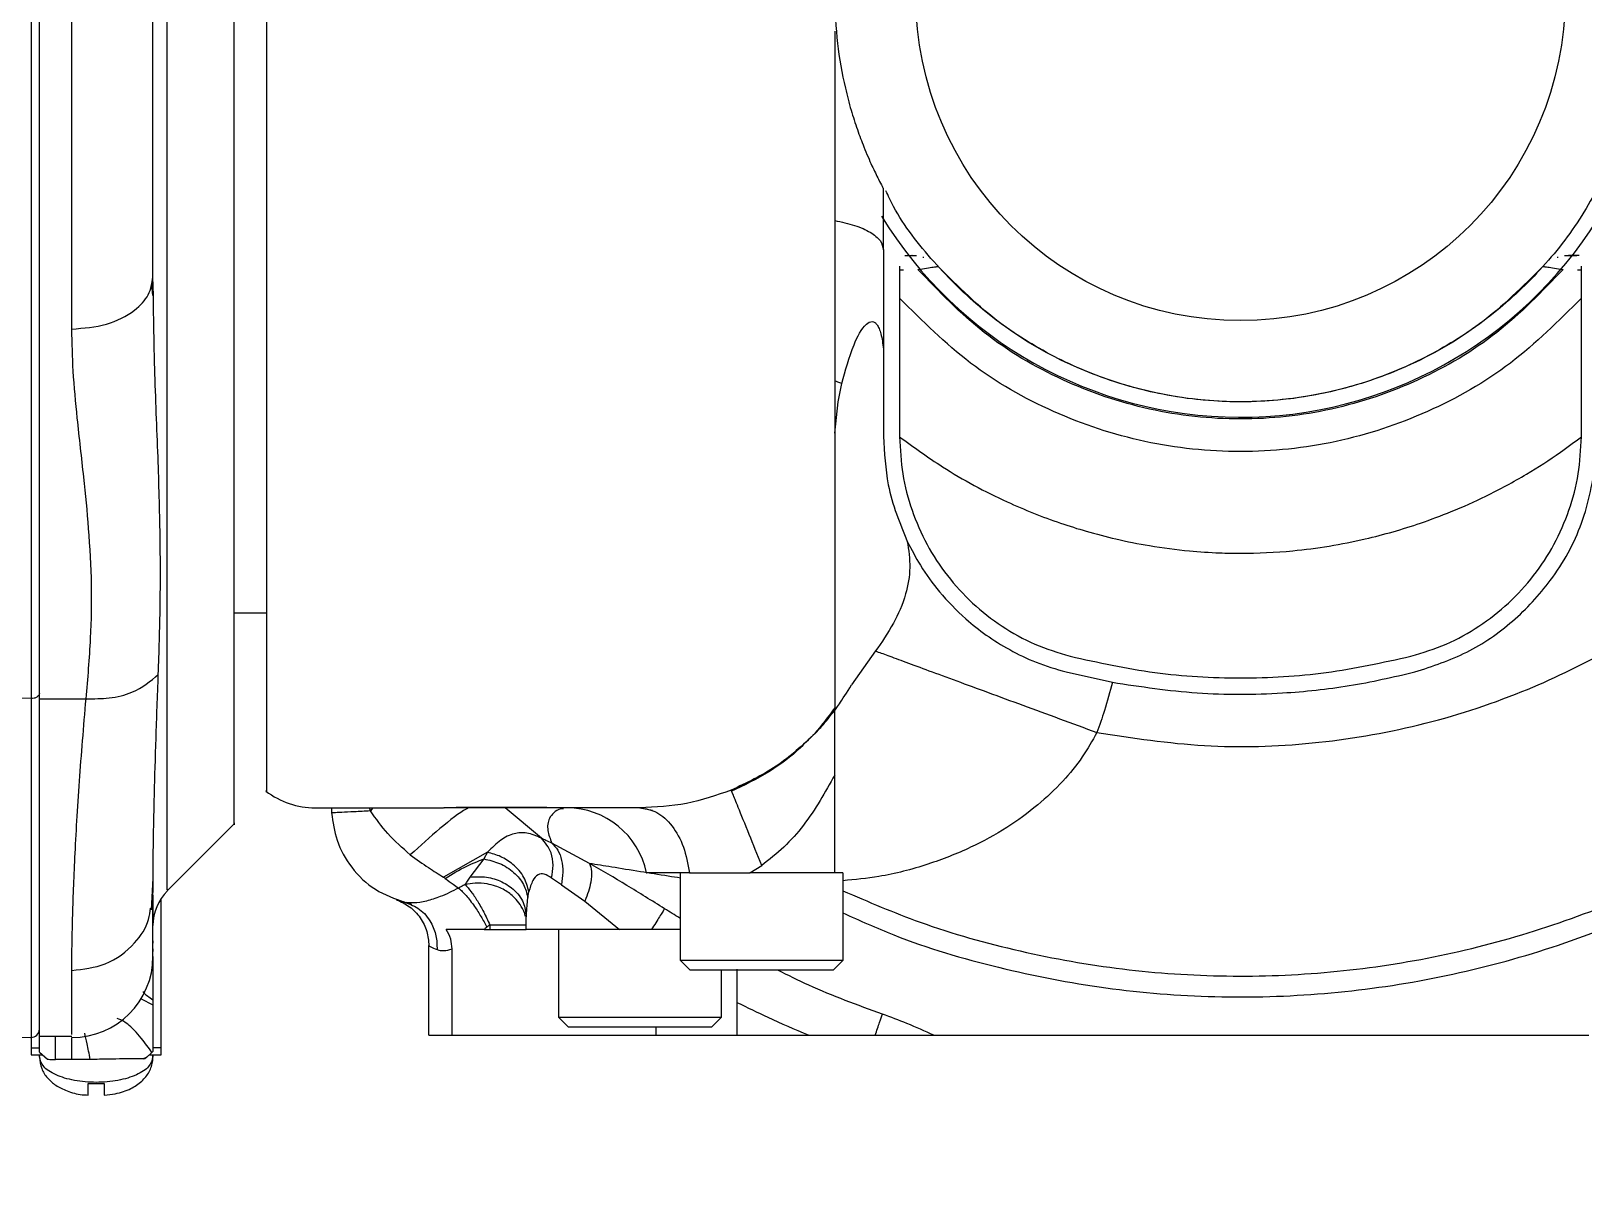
# Model space of a CAD drawing. Header units: millimetres. Extents: x 169 to 14583, y -399 to 10804.
# Drawn here: x 9176.5 to 9272.1, y 5425.6 to 5497.3 of the extents above; entities that cross this region are included whole.
import ezdxf

# ---------------------------------------------------------------- set-up
doc = ezdxf.new("R2010")
doc.units = ezdxf.units.MM
doc.header["$LTSCALE"] = 35
doc.layers.add('1', color=70, linetype='Continuous')
doc.styles.add('SLDTEXTSTYLE2', font='TXT', dxfattribs={"width": 0.7})
doc.dimstyles.new('SLDDIMSTYLE5', dxfattribs={"dimtxt": 105.988363, "dimasz": 26.25, "dimexe": 0, "dimexo": 0.0625, "dimgap": 26.497091, "dimtad": 1, "dimdec": 0, "dimrnd": 1e-09, "dimzin": 12, "dimdsep": 46, "dimtxsty": 'SLDTEXTSTYLE2', "dimsah": 1, "dimcen": 0.09, "dimadec": 0, "dimazin": 3, "dimtfac": 1, "dimtdec": 3, "dimtofl": 0, "dimtmove": 0, "dimatfit": 3, "dimfxl": 0, "dimfrac": 2, "dimtolj": 1, "dimtzin": 12, "dimarcsym": 0})

# ---------------------------------------------------------------- blocks, each defined once
blk = doc.blocks.new('_D_39')
at = {"layer": '1'}
for p, q in [((10336.279, 5511.018), (11734.619, 5511.018)), ((11699.619, 5511.018), (11699.619, 5088.118)), ((8051.635, 5088.118), (11734.619, 5088.118)), ((11699.619, 5088.118), (11699.619, 4698.415))]:
    blk.add_line(p, q, dxfattribs=at)
for points in [[(11699.619, 5511.018), (11694.369, 5484.768), (11704.869, 5484.768)], [(11699.619, 5088.118), (11704.869, 5114.368), (11694.369, 5114.368)]]:
    blk.add_solid(points, dxfattribs=at)
at = {"layer": '1', "insert": (11580.246, 4698.415), "char_height": 92.6042, "attachment_point": 1, "rotation": 90, "style": 'SLDTEXTSTYLE2'}
blk.add_mtext('423', dxfattribs=at)

msp = doc.modelspace()

# ---------------------------------------------------------------- linework, layer by layer
at = {"color": 7, "linetype": 'Continuous', "lineweight": 18}
for p, q in [((9176.967, 5456.197), (9176.967, 5595.788)), ((9176.454, 5591.42), (9176.454, 5456.205)), ((9178.967, 5478.955), (9178.967, 5550.721)), ((9190.967, 5509.326), (9190.967, 5489.628)), ((9183.967, 5482.156), (9183.967, 5506.025)), ((9228.967, 5483.838), (9228.967, 5477.725)), ((9230.74, 5483.477), (9230.709, 5483.477)), ((9231.449, 5483.355), (9231.388, 5483.373)), ((9270.544, 5483.372), (9270.483, 5483.354)), ((9229.967, 5482.83), (9229.967, 5482.598)), ((9229.967, 5482.598), (9230.21, 5482.606)), ((9229.967, 5482.598), (9229.967, 5480.858)), ((9232.256, 5482.8), (9232.333, 5482.81)), ((9269.601, 5482.81), (9269.679, 5482.8)), ((9271.724, 5482.606), (9271.967, 5482.598)), ((9271.967, 5482.598), (9271.967, 5482.83)), ((9271.967, 5480.858), (9271.967, 5482.598)), ((9183.964, 5481.026), (9183.886, 5481.708)), ((9183.989, 5481.025), (9183.967, 5482.156)), ((9228.967, 5477.725), (9228.967, 5472.366)), ((9226.187, 5474.485), (9226.411, 5475.609)), ((9225.967, 5472.54), (9226.187, 5474.485)), ((9188.967, 5461.477), (9190.967, 5461.477)), ((9228.481, 5459.136), (9226.997, 5457.046)), ((9240.217, 5457.843), (9243.073, 5457.208)), ((9176.454, 5456.205), (9171.836, 5456.283)), ((9176.967, 5456.197), (9179.844, 5456.197)), ((9225.967, 5445.477), (9225.967, 5451.495)), ((9193.847, 5449.484), (9201.873, 5449.484)), ((9194.959, 5449.484), (9194.975, 5449.163)), ((9197.361, 5449.288), (9197.302, 5449.484)), ((9197.511, 5449.484), (9197.361, 5449.288)), ((9201.873, 5449.505), (9201.914, 5449.477)), ((9213.967, 5449.477), (9201.914, 5449.477)), ((9207.898, 5447.609), (9205.67, 5449.48)), ((9213.967, 5449.477), (9214.75, 5449.326)), ((9184.846, 5444.365), (9188.967, 5448.486)), ((9210.868, 5446.053), (9208.54, 5447.305)), ((9204.586, 5446.743), (9201.875, 5445.203)), ((9204.346, 5446.334), (9203.495, 5445.218)), ((9204.586, 5446.743), (9204.346, 5446.334)), ((9183.884, 5443.207), (9183.971, 5445.157)), ((9209.125, 5444.739), (9208.528, 5445.151)), ((9220.735, 5445.477), (9221.467, 5445.937)), ((9207.059, 5443.955), (9207.125, 5444.304)), ((9209.125, 5444.739), (9210.581, 5443.738)), ((9184.467, 5434.709), (9184.467, 5443.893)), ((9199.328, 5443.711), (9198.967, 5443.82)), ((9199.787, 5443.638), (9199.505, 5443.658)), ((9199.783, 5443.612), (9199.592, 5443.651)), ((9199.767, 5443.624), (9199.896, 5443.523)), ((9206.908, 5443.256), (9206.973, 5443.065)), ((9206.967, 5442.77), (9207.059, 5443.955)), ((9210.581, 5443.738), (9212.702, 5441.977)), ((9204.717, 5442.281), (9204.717, 5441.977)), ((9206.967, 5441.977), (9206.967, 5442.77)), ((9214.671, 5441.977), (9212.702, 5441.977)), ((9216.467, 5441.977), (9214.671, 5441.977)), ((9200.967, 5435.477), (9200.967, 5440.992)), ((9202.396, 5435.477), (9202.396, 5440.787)), ((9217.067, 5439.477), (9216.467, 5440.077)), ((9226.467, 5440.077), (9225.867, 5439.477)), ((9183.232, 5437.719), (9183.967, 5437.343)), ((9219.967, 5435.477), (9219.967, 5437.479)), ((9183.967, 5437.343), (9183.967, 5434.478)), ((9183.967, 5437.315), (9183.967, 5437.189)), ((9209.567, 5435.977), (9208.967, 5436.577)), ((9218.967, 5436.577), (9218.367, 5435.977)), ((9214.967, 5435.477), (9214.967, 5435.977)), ((9174.305, 5435.402), (9176.454, 5435.345)), ((9176.467, 5435.345), (9176.467, 5434.709)), ((9176.467, 5434.709), (9176.967, 5434.709)), ((9176.467, 5434.709), (9176.467, 5434.262)), ((9176.967, 5435.415), (9178.967, 5435.415)), ((9184.467, 5434.709), (9183.967, 5434.709)), ((9184.467, 5434.262), (9184.467, 5434.709)), ((9202.396, 5435.477), (9214.967, 5435.477)), ((9219.967, 5435.477), (9224.345, 5435.477)), ((9224.345, 5435.477), (9228.456, 5435.477)), ((9176.467, 5434.262), (9177.165, 5434.262)), ((9176.967, 5434.435), (9177.467, 5434)), ((9176.967, 5434.155), (9176.967, 5434.26)), ((9178.967, 5433.978), (9177.967, 5433.978)), ((9180.095, 5433.986), (9178.967, 5433.978)), ((9183.467, 5434.032), (9183.367, 5434.032)), ((9183.583, 5434.136), (9183.467, 5434.032)), ((9183.906, 5434.423), (9183.583, 5434.136)), ((9183.726, 5434.262), (9184.467, 5434.262)), ((9183.967, 5434.478), (9183.906, 5434.424)), ((9183.967, 5434.262), (9183.967, 5434.155)), ((9179.967, 5432.505), (9180.967, 5432.505))]:
    msp.add_line(p, q, dxfattribs=at)
at = {"color": 7, "linetype": 'Continuous', "lineweight": 18, "flags": 128}
for points in [[(9216.467, 5440.077), (9216.467, 5443.101), (9216.467, 5445.477)], [(9226.467, 5445.477), (9226.467, 5442.453), (9226.467, 5440.077)], [(9208.967, 5436.577), (9208.967, 5439.601), (9208.967, 5441.977)], [(9218.967, 5439.477), (9218.967, 5438.953), (9218.967, 5436.577)]]:
    msp.add_lwpolyline(points, dxfattribs=at)
at = {"color": 7, "linetype": 'Continuous', "lineweight": 18}
msp.add_circle((9250.967, 5499.477), 20, dxfattribs=at)
for centre, radius, start, end in [((9250.967, 5499.477), 25.95, 211.52334, 327.97222), ((9193.967, 5454.477), 5, 232.52625, 270), ((9209.467, 5444.477), 5, 11.53696, 90), ((9186.967, 5442.234), 3, 135, 180), ((9178.967, 5440.332), 5, 270, 0), ((9176.467, 5435.845), 0.5, 268.5, 0)]:
    msp.add_arc(centre, radius, start, end, dxfattribs=at)
for points, knots in [([(9184.846, 5444.471), (9184.846, 5444.444), (9184.846, 5444.352), (9184.846, 5445.192), (9184.846, 5446.951), (9184.846, 5449.664), (9184.846, 5453.215), (9184.846, 5457.561), (9184.846, 5462.624), (9184.846, 5468.317), (9184.846, 5474.543), (9184.846, 5481.196), (9184.846, 5488.162), (9184.846, 5495.321), (9184.846, 5502.552), (9184.846, 5509.73), (9184.846, 5516.732), (9184.846, 5523.44), (9184.846, 5529.736), (9184.846, 5535.519), (9184.846, 5540.669), (9184.846, 5545.174), (9184.846, 5547.507), (9184.846, 5548.673)], [0, 0, 0, 0, 0.020812, 0.069772, 0.118731, 0.16769, 0.21665, 0.265609, 0.314569, 0.363528, 0.412487, 0.461447, 0.510406, 0.559365, 0.608325, 0.657284, 0.706244, 0.755203, 0.804162, 0.853122, 0.902081, 0.951041, 1, 1, 1, 1]), ([(9188.967, 5448.56), (9188.967, 5448.529), (9188.967, 5448.276), (9188.967, 5449), (9188.967, 5450.805), (9188.967, 5453.931), (9188.967, 5458.145), (9188.967, 5463.386), (9188.967, 5469.513), (9188.967, 5476.379), (9188.967, 5483.813), (9188.967, 5491.633), (9188.967, 5499.646), (9188.967, 5507.654), (9188.967, 5515.462), (9188.967, 5522.875), (9188.967, 5529.717), (9188.967, 5535.794), (9188.967, 5541.056), (9188.967, 5543.682), (9188.967, 5544.994)], [0, 0, 0, 0, 0.007982, 0.066336, 0.12469, 0.183044, 0.241398, 0.299752, 0.358106, 0.41646, 0.474814, 0.533168, 0.591522, 0.649876, 0.70823, 0.766584, 0.824938, 0.883292, 0.941646, 1, 1, 1, 1]), ([(9225.967, 5499.477), (9225.998, 5498.499), (9226.059, 5496.585), (9226.494, 5494.24), (9226.953, 5492.476), (9227.342, 5491.267), (9227.705, 5490.305), (9228.012, 5489.566), (9228.324, 5488.869), (9228.653, 5488.196), (9228.922, 5487.684), (9228.952, 5487.63), (9228.967, 5487.603)], [0, 0, 0, 0, 0.213052, 0.416736, 0.518167, 0.61004, 0.693362, 0.743609, 0.789454, 0.870708, 0.934196, 1, 1, 1, 1]), ([(9225.967, 5497.306), (9225.967, 5495.559), (9225.967, 5492.071), (9225.967, 5486.934), (9225.967, 5481.961), (9225.967, 5477.229), (9225.967, 5472.833), (9225.967, 5468.84), (9225.967, 5465.28), (9225.967, 5462.208), (9225.967, 5459.663), (9225.967, 5457.676), (9225.967, 5456.255), (9225.967, 5455.841), (9225.967, 5455.633)], [0, 0, 0, 0, 0.08309, 0.166024, 0.250014, 0.333986, 0.416912, 0.500001, 0.583076, 0.666005, 0.749996, 0.833982, 0.916913, 1, 1, 1, 1]), ([(9190.967, 5489.628), (9190.967, 5487.499), (9190.967, 5483.242), (9190.961, 5476.956), (9190.96, 5472.695), (9190.962, 5470.195), (9190.962, 5469.428), (9190.963, 5468.672), (9190.965, 5467.928), (9190.966, 5467.196), (9190.967, 5466.666), (9190.967, 5466.222), (9190.967, 5465.764), (9190.967, 5464.768), (9190.965, 5463.265), (9190.964, 5461.609), (9190.963, 5460.166), (9190.962, 5459.042), (9190.962, 5457.024), (9190.963, 5455.443), (9190.964, 5454.227), (9190.965, 5453.866), (9190.965, 5453.522), (9190.966, 5453.196), (9190.966, 5452.888), (9190.967, 5452.626), (9190.967, 5452.344), (9190.967, 5451.994), (9190.966, 5451.539), (9190.964, 5451.139), (9190.963, 5450.849), (9190.963, 5450.665), (9190.962, 5450.562), (9190.962, 5450.468), (9190.962, 5450.532), (9190.962, 5450.563)], [0, 0, 0, 0, 0.097976, 0.195945, 0.305651, 0.32003, 0.334408, 0.348787, 0.363166, 0.377545, 0.391925, 0.394965, 0.404463, 0.419883, 0.456872, 0.501281, 0.533236, 0.562141, 0.587998, 0.697703, 0.712083, 0.726462, 0.740842, 0.755222, 0.769601, 0.783981, 0.794171, 0.813907, 0.843188, 0.882012, 0.9097, 0.93527, 0.958723, 0.980059, 1, 1, 1, 1]), ([(9273.942, 5489.634), (9273.333, 5488.377), (9272.11, 5485.854), (9269.491, 5482.531), (9266.397, 5479.65), (9262.843, 5477.349), (9258.963, 5475.662), (9254.85, 5474.665), (9250.629, 5474.358), (9246.418, 5474.779), (9242.333, 5475.886), (9238.501, 5477.678), (9235.003, 5480.069), (9232.017, 5483.049), (9230.028, 5485.559), (9229.269, 5487.151), (9229.114, 5487.475)], [0, 0, 0, 0, 0.074892, 0.150378, 0.225864, 0.301355, 0.376847, 0.452325, 0.527804, 0.603299, 0.678794, 0.754273, 0.829752, 0.905242, 0.980732, 1, 1, 1, 1]), ([(9228.967, 5483.838), (9228.967, 5484.531), (9228.967, 5485.77), (9228.967, 5487.043), (9228.967, 5487.603)], [0, 0, 0, 0, 0.559987, 1, 1, 1, 1]), ([(9230.999, 5483.464), (9230.899, 5483.464), (9230.753, 5483.464), (9230.392, 5483.464), (9230.279, 5483.464)], [0, 0, 0, 0, 0.6865633, 1, 1, 1, 1]), ([(9271.697, 5483.464), (9271.568, 5483.464), (9271.19, 5483.464), (9271.036, 5483.464), (9270.935, 5483.464)], [0, 0, 0, 0, 0.341397, 1, 1, 1, 1]), ([(9271.832, 5483.477), (9271.602, 5483.477), (9271.256, 5483.477), (9271.196, 5483.477), (9271.176, 5483.477)], [0, 0, 0, 0, 0.662947, 1, 1, 1, 1]), ([(9231.088, 5482.633), (9231.464, 5482.688), (9232.098, 5482.78), (9232.21, 5482.794), (9232.256, 5482.8)], [0, 0, 0, 0, 0.594161, 1, 1, 1, 1]), ([(9269.679, 5482.8), (9269.724, 5482.794), (9269.836, 5482.78), (9270.47, 5482.688), (9270.847, 5482.633)], [0, 0, 0, 0, 0.405867, 1, 1, 1, 1]), ([(9178.967, 5478.955), (9179.701, 5479.015), (9181.168, 5479.136), (9182.812, 5479.993), (9183.792, 5481.048), (9183.909, 5481.787), (9183.967, 5482.156)], [0, 0, 0, 0, 0.279619, 0.559238, 0.779619, 1, 1, 1, 1]), ([(9184.296, 5457.696), (9184.343, 5459.087), (9184.435, 5461.819), (9184.423, 5466.301), (9184.288, 5471.173), (9184.066, 5476.111), (9184.013, 5479.521), (9183.989, 5481.025)], [0, 0, 0, 0, 0.201335, 0.395426, 0.601566, 0.824267, 1, 1, 1, 1]), ([(9229.967, 5480.858), (9229.967, 5480.42), (9229.967, 5479.446), (9229.967, 5477.411), (9229.967, 5474.994), (9229.967, 5473.239), (9229.967, 5472.366)], [0, 0, 0, 0, 0.20453, 0.453985, 0.728536, 1, 1, 1, 1]), ([(9271.967, 5472.366), (9271.966, 5473.239), (9271.964, 5474.216), (9271.971, 5475.917), (9271.965, 5477.5), (9271.968, 5479.446), (9271.967, 5480.42), (9271.967, 5480.858)], [0, 0, 0, 0, 0.271409, 0.303781, 0.546084, 0.795501, 1, 1, 1, 1]), ([(9179.844, 5456.197), (9179.954, 5457.437), (9180.159, 5459.77), (9180.22, 5463.267), (9180.034, 5466.574), (9179.698, 5469.994), (9179.318, 5473.223), (9179.03, 5476.263), (9178.987, 5478.094), (9178.967, 5478.955)], [0, 0, 0, 0, 0.1635796, 0.3077055, 0.459955, 0.5990461, 0.75907, 0.8866728, 1, 1, 1, 1]), ([(9226.411, 5475.609), (9226.629, 5476.41), (9226.989, 5477.737), (9227.683, 5479.142), (9228.201, 5479.449), (9228.433, 5479.378), (9228.582, 5479.232), (9228.712, 5478.988), (9228.874, 5478.503), (9228.928, 5478.051), (9228.967, 5477.725)], [0, 0, 0, 0, 0.393791, 0.652418, 0.739089, 0.776285, 0.812466, 0.849257, 0.891738, 1, 1, 1, 1]), ([(9226.411, 5475.609), (9226.33, 5475.639), (9226.185, 5475.692), (9226.034, 5475.738), (9225.967, 5475.758)], [0, 0, 0, 0, 0.559988, 1, 1, 1, 1]), ([(9228.967, 5472.366), (9229.026, 5471.343), (9229.161, 5468.973), (9229.977, 5467.003), (9230.44, 5465.884)], [0, 0, 0, 0, 0.43163, 1, 1, 1, 1]), ([(9229.967, 5472.366), (9229.967, 5472.358), (9229.967, 5472.344), (9229.967, 5472.33), (9229.967, 5472.324)], [0, 0, 0, 0, 0.559955, 1, 1, 1, 1]), ([(9229.967, 5472.324), (9230.835, 5471.691), (9232.924, 5470.17), (9236.259, 5468.394), (9239.275, 5467.185), (9241.532, 5466.474), (9243.358, 5465.999), (9245.476, 5465.576), (9247.614, 5465.296), (9249.489, 5465.172), (9251.613, 5465.13), (9254.623, 5465.277), (9258.349, 5465.886), (9261.588, 5466.813), (9264.057, 5467.737), (9266.253, 5468.718), (9268.501, 5469.936), (9270.449, 5471.185), (9271.538, 5472.002), (9271.967, 5472.324)], [0, 0, 0, 0, 0.0713021, 0.1714746, 0.2499547, 0.28685, 0.3285608, 0.3752639, 0.430213, 0.4716121, 0.5000074, 0.5713095, 0.671482, 0.7499621, 0.7947341, 0.8464921, 0.909588, 0.9643925, 1, 1, 1, 1]), ([(9229.967, 5472.324), (9230.005, 5471.557), (9230.082, 5470.022), (9230.677, 5467.785), (9231.597, 5465.669), (9232.863, 5463.739), (9234.422, 5462.034), (9236.245, 5460.62), (9238.265, 5459.49), (9239.733, 5459.037), (9240.467, 5458.811)], [0, 0, 0, 0, 0.125026, 0.250094, 0.375055, 0.500004, 0.624927, 0.749971, 0.875027, 1, 1, 1, 1]), ([(9261.467, 5458.811), (9262.201, 5459.037), (9263.67, 5459.49), (9265.69, 5460.62), (9267.513, 5462.034), (9269.071, 5463.738), (9270.337, 5465.669), (9271.257, 5467.786), (9271.853, 5470.022), (9271.929, 5471.557), (9271.967, 5472.324)], [0, 0, 0, 0, 0.125026, 0.250094, 0.375055, 0.500004, 0.624927, 0.749971, 0.875027, 1, 1, 1, 1]), ([(9271.967, 5472.324), (9271.967, 5472.332), (9271.967, 5472.346), (9271.967, 5472.36), (9271.967, 5472.366)], [0, 0, 0, 0, 0.560045, 1, 1, 1, 1]), ([(9261.717, 5457.843), (9262.802, 5458.201), (9264.973, 5458.917), (9267.818, 5460.89), (9270.288, 5463.553), (9272.198, 5466.945), (9272.665, 5469.601), (9272.898, 5470.928)], [0, 0, 0, 0, 0.186736, 0.373472, 0.560208, 0.780104, 1, 1, 1, 1]), ([(9242.121, 5454.116), (9244.323, 5453.781), (9248.719, 5453.113), (9255.406, 5453.326), (9261.99, 5454.427), (9268.097, 5456.4), (9273.64, 5459.061), (9278.372, 5462.127), (9281.377, 5464.625), (9282.951, 5466.113), (9283.435, 5466.584), (9283.913, 5467.063), (9284.384, 5467.549), (9284.849, 5468.043), (9285.153, 5468.378), (9285.306, 5468.545)], [0, 0, 0, 0, 0.140217, 0.279873, 0.419679, 0.560034, 0.682982, 0.806446, 0.914649, 0.928834, 0.94303, 0.957242, 0.971471, 0.985721, 1, 1, 1, 1]), ([(9230.44, 5465.884), (9230.519, 5465.346), (9230.677, 5464.261), (9230.352, 5462.437), (9229.54, 5460.639), (9228.858, 5459.671), (9228.481, 5459.136)], [0, 0, 0, 0, 0.199408, 0.402049, 0.669948, 1, 1, 1, 1]), ([(9230.44, 5465.884), (9230.7, 5465.385), (9231.281, 5464.269), (9232.429, 5462.708), (9233.796, 5461.279), (9235.28, 5460.1), (9236.726, 5459.196), (9238.364, 5458.399), (9239.595, 5458.029), (9240.217, 5457.843)], [0, 0, 0, 0, 0.137663, 0.308625, 0.49886, 0.621937, 0.74586, 0.87145, 1, 1, 1, 1]), ([(9226.467, 5444.375), (9228.041, 5443.697), (9231.579, 5442.174), (9237.367, 5440.568), (9243.69, 5439.442), (9250.103, 5439.012), (9256.523, 5439.261), (9262.882, 5440.191), (9269.106, 5441.79), (9275.124, 5444.041), (9280.872, 5446.915), (9286.273, 5450.392), (9291.312, 5454.39), (9294.277, 5457.477), (9295.759, 5459.02)], [0, 0, 0, 0, 0.067847, 0.152588, 0.237329, 0.32207, 0.406812, 0.491553, 0.576294, 0.661035, 0.745776, 0.830518, 0.915259, 1, 1, 1, 1]), ([(9226.467, 5443.014), (9227.506, 5442.544), (9230.594, 5441.148), (9236.027, 5439.57), (9242.652, 5438.268), (9249.392, 5437.733), (9256.147, 5437.929), (9262.841, 5438.864), (9269.392, 5440.524), (9275.722, 5442.89), (9281.759, 5445.932), (9287.416, 5449.624), (9292.677, 5453.877), (9295.752, 5457.164), (9297.289, 5458.808)], [0, 0, 0, 0, 0.044022, 0.130929, 0.217836, 0.304743, 0.391651, 0.478558, 0.565465, 0.652372, 0.739279, 0.826186, 0.913093, 1, 1, 1, 1]), ([(9240.467, 5458.811), (9242.2, 5458.43), (9245.658, 5457.669), (9250.968, 5457.381), (9256.278, 5457.67), (9259.735, 5458.43), (9261.467, 5458.811)], [0, 0, 0, 0, 0.250534, 0.500053, 0.749546, 1, 1, 1, 1]), ([(9179.844, 5456.197), (9180.323, 5456.195), (9181.318, 5456.193), (9183.024, 5456.61), (9183.812, 5457.282), (9184.296, 5457.696)], [0, 0, 0, 0, 0.262958, 0.546376, 1, 1, 1, 1]), ([(9183.967, 5444.108), (9183.971, 5444.932), (9183.978, 5446.585), (9184.045, 5449.974), (9184.147, 5453.673), (9184.246, 5456.352), (9184.296, 5457.696)], [0, 0, 0, 0, 0.27751, 0.55686, 0.777796, 1, 1, 1, 1]), ([(9243.073, 5457.208), (9244.81, 5456.946), (9248.283, 5456.423), (9253.187, 5456.46), (9257.682, 5456.918), (9260.372, 5457.535), (9261.717, 5457.843)], [0, 0, 0, 0, 0.279971, 0.559941, 0.779971, 1, 1, 1, 1]), ([(9225.967, 5455.477), (9226.022, 5455.54), (9226.129, 5455.662), (9226.714, 5456.594), (9226.997, 5457.046)], [0, 0, 0, 0, 0.515483, 1, 1, 1, 1]), ([(9243.073, 5457.208), (9242.918, 5456.624), (9242.641, 5455.581), (9242.28, 5454.563), (9242.121, 5454.116)], [0, 0, 0, 0, 0.559957, 1, 1, 1, 1]), ([(9176.454, 5456.205), (9176.454, 5454.125), (9176.454, 5449.964), (9176.454, 5444.843), (9176.454, 5440.696), (9176.454, 5437.634), (9176.454, 5435.883), (9176.454, 5435.156), (9176.454, 5435.358), (9176.454, 5435.364)], [0, 0, 0, 0, 0.165771, 0.331542, 0.497312, 0.663083, 0.828854, 0.994625, 1, 1, 1, 1]), ([(9176.967, 5435.524), (9176.967, 5435.585), (9176.967, 5435.752), (9176.967, 5437.024), (9176.967, 5439.232), (9176.967, 5442.326), (9176.967, 5446.211), (9176.967, 5450.791), (9176.967, 5454.392), (9176.967, 5456.197)], [0, 0, 0, 0, 0.087984, 0.2396916, 0.3919813, 0.5442758, 0.6959914, 0.8477066, 1, 1, 1, 1]), ([(9178.967, 5439.464), (9178.969, 5439.954), (9178.974, 5440.919), (9179.01, 5442.616), (9179.069, 5444.432), (9179.187, 5447.138), (9179.399, 5450.902), (9179.699, 5454.468), (9179.844, 5456.197)], [0, 0, 0, 0, 0.131619, 0.259004, 0.382159, 0.501093, 0.75818, 1, 1, 1, 1]), ([(9225.967, 5455.633), (9225.726, 5455.308), (9225.284, 5454.709), (9224.843, 5454.187), (9224.651, 5453.96), (9224.693, 5454), (9224.701, 5454.007)], [0, 0, 0, 0, 0.3690473, 0.6779305, 0.9379143, 1, 1, 1, 1]), ([(9224.761, 5454.061), (9224.81, 5454.112), (9224.913, 5454.22), (9225.292, 5454.628), (9225.688, 5455.126), (9225.967, 5455.477)], [0, 0, 0, 0, 0.2093229, 0.4424219, 1, 1, 1, 1]), ([(9225.967, 5451.495), (9225.967, 5452.109), (9225.967, 5452.963), (9225.967, 5453.966), (9225.967, 5454.526), (9225.967, 5454.959), (9225.967, 5455.388), (9225.967, 5455.441), (9225.967, 5455.477)], [0, 0, 0, 0, 0.3185664, 0.4433031, 0.5568216, 0.6623409, 0.7676186, 1, 1, 1, 1]), ([(9224.533, 5453.87), (9224.312, 5453.638), (9223.582, 5452.873), (9221.945, 5451.621), (9220.384, 5450.867), (9219.573, 5450.476)], [0, 0, 0, 0, 0.172979, 0.570695, 1, 1, 1, 1]), ([(9242.121, 5454.116), (9241.835, 5453.607), (9241.231, 5452.535), (9239.99, 5451.035), (9238.436, 5449.563), (9236.53, 5448.187), (9234.261, 5446.948), (9231.614, 5445.923), (9228.965, 5445.221), (9227.207, 5445.061), (9226.467, 5444.993)], [0, 0, 0, 0, 0.08847, 0.186579, 0.296002, 0.418328, 0.553321, 0.705468, 0.876049, 1, 1, 1, 1]), ([(9219.592, 5450.572), (9220.112, 5450.803), (9220.915, 5451.16), (9221.795, 5451.669), (9222.161, 5451.92), (9222.289, 5452.007)], [0, 0, 0, 0, 0.546115, 0.84251, 1, 1, 1, 1]), ([(9225.967, 5451.495), (9225.378, 5450.44), (9224.504, 5448.876), (9222.885, 5447.037), (9221.933, 5446.298), (9221.467, 5445.937)], [0, 0, 0, 0, 0.514352, 0.762304, 1, 1, 1, 1]), ([(9221.467, 5445.937), (9221.204, 5446.587), (9220.654, 5447.947), (9220.025, 5449.502), (9219.655, 5450.417), (9219.612, 5450.521), (9219.592, 5450.572)], [0, 0, 0, 0, 0.267801, 0.559315, 0.787663, 1, 1, 1, 1]), ([(9197.361, 5449.288), (9197.015, 5449.27), (9196.315, 5449.233), (9195.558, 5449.194), (9195.065, 5449.168), (9195.005, 5449.165), (9194.975, 5449.163)], [0, 0, 0, 0, 0.249827, 0.505322, 0.758024, 1, 1, 1, 1]), ([(9194.975, 5449.163), (9195.053, 5448.594), (9195.216, 5447.395), (9196.155, 5445.736), (9197.602, 5444.338), (9198.87, 5443.885), (9199.505, 5443.658)], [0, 0, 0, 0, 0.225038, 0.473948, 0.736872, 1, 1, 1, 1]), ([(9199.816, 5446.587), (9199.337, 5447.008), (9198.405, 5447.826), (9197.703, 5448.81), (9197.361, 5449.288)], [0, 0, 0, 0, 0.514462, 1, 1, 1, 1]), ([(9203.402, 5449.477), (9203.357, 5449.454), (9202.927, 5449.237), (9201.699, 5448.281), (9200.435, 5447.143), (9199.816, 5446.587)], [0, 0, 0, 0, 0.056837, 0.538582, 1, 1, 1, 1]), ([(9202.652, 5449.522), (9203.01, 5449.522), (9204.287, 5449.522), (9205.866, 5449.523), (9207.425, 5449.525), (9207.966, 5449.525), (9208.237, 5449.526)], [0, 0, 0, 0, 0.113883, 0.405828, 0.701571, 1, 1, 1, 1]), ([(9209.268, 5449.427), (9209.214, 5449.422), (9208.955, 5449.395), (9208.644, 5449.198), (9208.323, 5448.78), (9208.214, 5448.14), (9208.437, 5447.569), (9208.54, 5447.305)], [0, 0, 0, 0, 0.053689, 0.260079, 0.45639, 0.748884, 1, 1, 1, 1]), ([(9207.898, 5447.609), (9207.595, 5447.742), (9207.149, 5447.938), (9206.598, 5447.953), (9206.052, 5447.866), (9205.361, 5447.536), (9204.849, 5447.013), (9204.586, 5446.743)], [0, 0, 0, 0, 0.244625, 0.360493, 0.471012, 0.727742, 1, 1, 1, 1]), ([(9208.54, 5447.305), (9208.416, 5447.357), (9208.188, 5447.454), (9207.989, 5447.56), (9207.898, 5447.609)], [0, 0, 0, 0, 0.54356, 1, 1, 1, 1]), ([(9208.528, 5445.151), (9208.569, 5445.417), (9208.652, 5445.963), (9208.51, 5446.89), (9208.13, 5447.337), (9207.898, 5447.609)], [0, 0, 0, 0, 0.269284, 0.553721, 1, 1, 1, 1]), ([(9208.54, 5447.305), (9208.671, 5447.17), (9208.939, 5446.894), (9209.167, 5446.263), (9209.251, 5445.527), (9209.167, 5444.999), (9209.125, 5444.739)], [0, 0, 0, 0, 0.245188, 0.5, 0.754812, 1, 1, 1, 1]), ([(9199.816, 5446.587), (9200.196, 5446.313), (9200.906, 5445.803), (9201.568, 5445.393), (9201.875, 5445.203)], [0, 0, 0, 0, 0.536147, 1, 1, 1, 1]), ([(9201.969, 5445.136), (9202.41, 5445.403), (9203.2, 5445.878), (9203.995, 5446.194), (9204.346, 5446.334)], [0, 0, 0, 0, 0.559412, 1, 1, 1, 1]), ([(9204.346, 5446.334), (9204.676, 5446.259), (9205.358, 5446.104), (9206.228, 5445.534), (9206.86, 5444.787), (9206.994, 5444.227), (9207.059, 5443.955)], [0, 0, 0, 0, 0.242289, 0.500001, 0.757712, 1, 1, 1, 1]), ([(9207.125, 5444.304), (9207.048, 5444.604), (9206.888, 5445.224), (9206.222, 5445.978), (9205.421, 5446.505), (9204.86, 5446.665), (9204.586, 5446.743)], [0, 0, 0, 0, 0.27073, 0.558627, 0.784765, 1, 1, 1, 1]), ([(9210.868, 5446.053), (9210.917, 5445.9), (9211.015, 5445.592), (9210.966, 5444.805), (9210.725, 5444.138), (9210.581, 5443.738)], [0, 0, 0, 0, 0.282329, 0.569607, 1, 1, 1, 1]), ([(9215.486, 5443.268), (9214.703, 5443.756), (9213.13, 5444.736), (9211.624, 5445.613), (9210.868, 5446.053)], [0, 0, 0, 0, 0.4974848, 1, 1, 1, 1]), ([(9216.467, 5445.15), (9216.215, 5445.19), (9215.347, 5445.326), (9213.899, 5445.558), (9212.198, 5445.835), (9211.302, 5445.982), (9210.868, 5446.053)], [0, 0, 0, 0, 0.111794, 0.384565, 0.70136, 1, 1, 1, 1]), ([(9201.875, 5445.203), (9201.894, 5445.191), (9201.926, 5445.17), (9201.956, 5445.147), (9201.969, 5445.136)], [0, 0, 0, 0, 0.5577781, 1, 1, 1, 1]), ([(9201.969, 5445.136), (9202.134, 5445.008), (9202.43, 5444.778), (9202.683, 5444.61), (9202.795, 5444.536)], [0, 0, 0, 0, 0.559029, 1, 1, 1, 1]), ([(9203.495, 5445.218), (9203.438, 5445.13), (9203.337, 5444.974), (9203.236, 5444.819), (9203.192, 5444.752)], [0, 0, 0, 0, 0.562724, 1, 1, 1, 1]), ([(9203.495, 5445.218), (9203.797, 5445.235), (9204.429, 5445.272), (9205.375, 5445.01), (9206.234, 5444.476), (9206.85, 5443.688), (9206.929, 5443.066), (9206.967, 5442.77)], [0, 0, 0, 0, 0.174681, 0.365755, 0.564348, 0.792507, 1, 1, 1, 1]), ([(9208.528, 5445.151), (9208.373, 5445.256), (9208.073, 5445.46), (9207.655, 5445.402), (9207.321, 5444.997), (9207.195, 5444.552), (9207.125, 5444.304)], [0, 0, 0, 0, 0.22523, 0.437102, 0.686303, 1, 1, 1, 1]), ([(9217.029, 5445.477), (9216.637, 5445.477), (9215.854, 5445.477), (9215.008, 5445.477), (9214.512, 5445.477), (9214.307, 5445.477), (9214.366, 5445.477), (9214.366, 5445.477)], [0, 0, 0, 0, 0.249978, 0.499955, 0.749933, 0.99991, 1, 1, 1, 1]), ([(9217.029, 5445.477), (9217.565, 5445.477), (9218.692, 5445.477), (9220.033, 5445.477), (9220.735, 5445.477)], [0, 0, 0, 0, 0.476341, 1, 1, 1, 1]), ([(9225.967, 5445.477), (9225.589, 5445.477), (9224.836, 5445.477), (9223.526, 5445.477), (9222.144, 5445.477), (9221.206, 5445.477), (9220.735, 5445.477)], [0, 0, 0, 0, 0.251204, 0.499966, 0.748744, 1, 1, 1, 1]), ([(9226.467, 5445.477), (9226.44, 5445.477), (9226.391, 5445.477), (9226.097, 5445.477), (9225.967, 5445.477)], [0, 0, 0, 0, 0.559749, 1, 1, 1, 1]), ([(9183.967, 5444.108), (9183.967, 5443.647), (9183.967, 5442.725), (9183.967, 5442.237), (9183.967, 5442.278), (9183.967, 5442.287)], [0, 0, 0, 0, 0.440343, 0.8807, 1, 1, 1, 1]), ([(9183.967, 5440.355), (9183.967, 5440.351), (9183.967, 5440.334), (9183.967, 5440.421), (9183.967, 5440.61), (9183.967, 5440.941), (9183.967, 5441.499), (9183.967, 5442.306), (9183.967, 5443.217), (9183.967, 5443.857), (9183.967, 5444.108)], [0, 0, 0, 0, 0.034065, 0.156574, 0.265001, 0.396798, 0.548874, 0.734552, 0.895821, 1, 1, 1, 1]), ([(9202.795, 5444.536), (9202.415, 5444.346), (9201.732, 5444.003), (9200.797, 5443.722), (9200.15, 5443.597), (9199.875, 5443.628), (9199.787, 5443.638)], [0, 0, 0, 0, 0.335397, 0.602324, 0.873457, 1, 1, 1, 1]), ([(9203.192, 5444.752), (9203.117, 5444.713), (9202.984, 5444.644), (9202.853, 5444.569), (9202.795, 5444.536)], [0, 0, 0, 0, 0.557386, 1, 1, 1, 1]), ([(9202.795, 5444.536), (9202.945, 5444.399), (9203.25, 5444.117), (9203.741, 5443.473), (9204.184, 5442.792), (9204.423, 5442.351), (9204.54, 5442.135)], [0, 0, 0, 0, 0.274902, 0.561249, 0.785098, 1, 1, 1, 1]), ([(9206.902, 5442.799), (9206.901, 5442.806), (9206.875, 5443.021), (9206.692, 5443.384), (9206.331, 5443.894), (9205.799, 5444.345), (9205.166, 5444.653), (9204.489, 5444.817), (9203.848, 5444.866), (9203.399, 5444.788), (9203.192, 5444.752)], [0, 0, 0, 0, 0.005539, 0.1560093, 0.2768815, 0.4373517, 0.6105186, 0.7186328, 0.870399, 1, 1, 1, 1]), ([(9203.192, 5444.752), (9203.315, 5444.618), (9203.552, 5444.359), (9203.955, 5443.758), (9204.352, 5443.058), (9204.594, 5442.544), (9204.717, 5442.281)], [0, 0, 0, 0, 0.258795, 0.499997, 0.74489, 1, 1, 1, 1]), ([(9178.967, 5439.464), (9179.677, 5439.546), (9181.154, 5439.715), (9182.81, 5440.977), (9183.691, 5442.286), (9183.793, 5443.071), (9183.824, 5443.309)], [0, 0, 0, 0, 0.304269, 0.633202, 0.889112, 1, 1, 1, 1]), ([(9198.967, 5443.82), (9199.246, 5443.693), (9199.814, 5443.434), (9200.462, 5442.737), (9200.889, 5441.898), (9200.942, 5441.288), (9200.967, 5440.992)], [0, 0, 0, 0, 0.2475467, 0.5048413, 0.7595387, 1, 1, 1, 1]), ([(9199.457, 5443.679), (9199.413, 5443.688), (9199.001, 5443.772), (9198.983, 5443.797), (9198.967, 5443.82)], [0, 0, 0, 0, 0.108683, 1, 1, 1, 1]), ([(9199.505, 5443.658), (9199.815, 5443.539), (9200.453, 5443.295), (9201.096, 5442.509), (9201.447, 5441.621), (9201.463, 5441.034), (9201.471, 5440.749)], [0, 0, 0, 0, 0.272959, 0.561893, 0.78723, 1, 1, 1, 1]), ([(9216.467, 5442.662), (9216.451, 5442.671), (9216.12, 5442.867), (9215.795, 5443.073), (9215.486, 5443.268)], [0, 0, 0, 0, 0.048802, 1, 1, 1, 1]), ([(9204.717, 5442.281), (9204.683, 5442.255), (9204.623, 5442.208), (9204.565, 5442.157), (9204.54, 5442.135)], [0, 0, 0, 0, 0.5554334, 1, 1, 1, 1]), ([(9183.967, 5441.298), (9183.967, 5441.282), (9183.967, 5441.226), (9183.967, 5441.182), (9183.967, 5441.151)], [0, 0, 0, 0, 0.282823, 1, 1, 1, 1]), ([(9202.396, 5440.787), (9202.381, 5440.996), (9202.349, 5441.418), (9202.143, 5441.789), (9202.039, 5441.977)], [0, 0, 0, 0, 0.493567, 1, 1, 1, 1]), ([(9204.361, 5441.977), (9203.896, 5441.977), (9203.055, 5441.977), (9202.353, 5441.977), (9202.039, 5441.977)], [0, 0, 0, 0, 0.552289, 1, 1, 1, 1]), ([(9204.54, 5442.135), (9204.506, 5442.105), (9204.446, 5442.053), (9204.387, 5442), (9204.361, 5441.977)], [0, 0, 0, 0, 0.559999, 1, 1, 1, 1]), ([(9204.361, 5441.977), (9204.427, 5441.977), (9204.545, 5441.977), (9204.664, 5441.977), (9204.717, 5441.977)], [0, 0, 0, 0, 0.559993, 1, 1, 1, 1]), ([(9204.717, 5441.977), (9205.065, 5441.977), (9205.76, 5441.977), (9206.474, 5441.977), (9206.894, 5441.977), (9206.943, 5441.977), (9206.967, 5441.977)], [0, 0, 0, 0, 0.279733, 0.559464, 0.779732, 1, 1, 1, 1]), ([(9212.702, 5441.977), (9211.919, 5441.977), (9210.354, 5441.977), (9208.492, 5441.977), (9207.213, 5441.977), (9207.049, 5441.977), (9206.967, 5441.977)], [0, 0, 0, 0, 0.249993, 0.499996, 0.749954, 1, 1, 1, 1]), ([(9183.967, 5440.801), (9183.967, 5440.734), (9183.967, 5440.632), (9183.967, 5440.639), (9183.967, 5440.641)], [0, 0, 0, 0, 0.653756, 1, 1, 1, 1]), ([(9183.967, 5440.332), (9183.967, 5440.029), (9183.967, 5439.427), (9183.967, 5438.475), (9183.967, 5437.933), (9183.967, 5437.662)], [0, 0, 0, 0, 0.335135, 0.666628, 1, 1, 1, 1]), ([(9200.967, 5440.992), (9200.989, 5440.977), (9201.034, 5440.948), (9201.324, 5440.815), (9201.471, 5440.749)], [0, 0, 0, 0, 0.4956859, 1, 1, 1, 1]), ([(9201.471, 5440.749), (9201.599, 5440.715), (9201.856, 5440.648), (9202.216, 5440.741), (9202.396, 5440.787)], [0, 0, 0, 0, 0.499956, 1, 1, 1, 1]), ([(9178.967, 5435.523), (9178.967, 5435.65), (9178.967, 5435.911), (9178.967, 5437.292), (9178.967, 5438.74), (9178.967, 5439.464)], [0, 0, 0, 0, 0.322016, 0.661008, 1, 1, 1, 1]), ([(9226.467, 5440.077), (9226.392, 5440.077), (9226.242, 5440.077), (9225.085, 5440.077), (9223.433, 5440.077), (9221.467, 5440.077), (9219.502, 5440.077), (9217.849, 5440.077), (9216.693, 5440.077), (9216.542, 5440.077), (9216.467, 5440.077)], [0, 0, 0, 0, 0.125, 0.25, 0.375, 0.5, 0.625, 0.75, 0.875, 1, 1, 1, 1]), ([(9225.867, 5439.477), (9225.801, 5439.477), (9225.668, 5439.477), (9224.651, 5439.477), (9223.196, 5439.477), (9221.467, 5439.477), (9219.738, 5439.477), (9218.283, 5439.477), (9217.267, 5439.477), (9217.134, 5439.477), (9217.067, 5439.477)], [0, 0, 0, 0, 0.125126, 0.250014, 0.375014, 0.500008, 0.625008, 0.750001, 0.874962, 1, 1, 1, 1]), ([(9219.967, 5437.479), (9219.967, 5437.837), (9219.967, 5438.546), (9219.967, 5439.257), (9219.967, 5439.528), (9219.967, 5439.538)], [0, 0, 0, 0, 0.495409, 0.982031, 1, 1, 1, 1]), ([(9228.911, 5436.773), (9227.38, 5437.33), (9225.186, 5438.13), (9223.095, 5439.165), (9222.463, 5439.477)], [0, 0, 0, 0, 0.6979662, 1, 1, 1, 1]), ([(9183.354, 5438.163), (9183.358, 5438.139), (9183.368, 5438.076), (9183.742, 5437.818), (9183.967, 5437.662)], [0, 0, 0, 0, 0.396809, 1, 1, 1, 1]), ([(9183.967, 5437.662), (9183.967, 5437.601), (9183.967, 5437.492), (9183.967, 5437.389), (9183.967, 5437.343)], [0, 0, 0, 0, 0.55374, 1, 1, 1, 1]), ([(9224.345, 5435.477), (9223.519, 5435.83), (9222.043, 5436.461), (9220.601, 5437.168), (9219.967, 5437.479)], [0, 0, 0, 0, 0.5599822, 1, 1, 1, 1]), ([(9183.906, 5434.423), (9183.61, 5434.822), (9183.002, 5435.638), (9182.246, 5436.339), (9181.908, 5436.449), (9181.76, 5436.498)], [0, 0, 0, 0, 0.349004, 0.714761, 1, 1, 1, 1]), ([(9218.967, 5436.577), (9218.892, 5436.577), (9218.742, 5436.577), (9217.585, 5436.577), (9215.933, 5436.577), (9213.967, 5436.577), (9212.002, 5436.577), (9210.349, 5436.577), (9209.193, 5436.577), (9209.042, 5436.577), (9208.967, 5436.577)], [0, 0, 0, 0, 0.125, 0.25, 0.375, 0.5, 0.625, 0.75, 0.875, 1, 1, 1, 1]), ([(9232.065, 5435.477), (9231.528, 5435.722), (9230.538, 5436.175), (9229.422, 5436.585), (9228.911, 5436.773)], [0, 0, 0, 0, 0.541922, 1, 1, 1, 1]), ([(9176.967, 5434.435), (9176.967, 5434.681), (9176.967, 5435.134), (9176.967, 5435.392), (9176.967, 5435.509)], [0, 0, 0, 0, 0.544267, 1, 1, 1, 1]), ([(9180.095, 5433.986), (9180.034, 5434.332), (9179.909, 5435.037), (9179.81, 5435.407), (9179.76, 5435.595)], [0, 0, 0, 0, 0.491823, 1, 1, 1, 1]), ([(9218.367, 5435.977), (9218.301, 5435.977), (9218.168, 5435.977), (9217.151, 5435.977), (9215.696, 5435.977), (9213.967, 5435.977), (9212.238, 5435.977), (9210.783, 5435.977), (9209.767, 5435.977), (9209.634, 5435.977), (9209.567, 5435.977)], [0, 0, 0, 0, 0.1251265, 0.2500144, 0.3750144, 0.5000079, 0.6250079, 0.7500014, 0.8749616, 1, 1, 1, 1]), ([(9177.967, 5433.979), (9177.967, 5434.283), (9177.967, 5434.885), (9177.967, 5435.24), (9177.967, 5435.415)], [0, 0, 0, 0, 0.5069498, 1, 1, 1, 1]), ([(9178.967, 5433.978), (9178.967, 5434.328), (9178.967, 5434.905), (9178.967, 5435.213), (9178.967, 5435.335)], [0, 0, 0, 0, 0.606517, 1, 1, 1, 1]), ([(9200.967, 5435.477), (9201.051, 5435.477), (9201.201, 5435.477), (9202.031, 5435.477), (9202.396, 5435.477)], [0, 0, 0, 0, 0.559257, 1, 1, 1, 1]), ([(9214.967, 5435.477), (9215.701, 5435.477), (9217.168, 5435.477), (9218.812, 5435.477), (9219.792, 5435.477), (9219.909, 5435.477), (9219.967, 5435.477)], [0, 0, 0, 0, 0.279619, 0.559238, 0.779619, 1, 1, 1, 1]), ([(9228.456, 5435.477), (9229.209, 5435.477), (9230.232, 5435.477), (9231.364, 5435.477), (9231.817, 5435.477), (9231.985, 5435.477), (9232.065, 5435.477)], [0, 0, 0, 0, 0.606154, 0.824321, 0.916684, 1, 1, 1, 1]), ([(9232.065, 5435.477), (9232.437, 5435.477), (9233.201, 5435.478), (9234.529, 5435.478), (9236.107, 5435.477), (9237.953, 5435.478), (9240.061, 5435.478), (9242.905, 5435.477), (9246.637, 5435.477), (9250.683, 5435.477), (9254.298, 5435.477), (9257.236, 5435.477), (9259.857, 5435.477), (9262.175, 5435.478), (9264.226, 5435.478), (9266.018, 5435.477), (9267.552, 5435.478), (9268.834, 5435.478), (9270.03, 5435.477), (9271.089, 5435.478), (9271.87, 5435.477), (9272.338, 5435.477), (9272.393, 5435.477), (9272.421, 5435.477)], [0, 0, 0, 0, 0.0324927, 0.0667479, 0.1030836, 0.1486781, 0.1962657, 0.2461918, 0.3372481, 0.4387514, 0.5061415, 0.5697754, 0.6287467, 0.677512, 0.7239702, 0.7684505, 0.8039421, 0.8374228, 0.8691999, 0.9067455, 0.9418224, 0.9712837, 1, 1, 1, 1]), ([(9176.967, 5434.155), (9176.996, 5433.905), (9177.052, 5433.422), (9177.449, 5432.821), (9177.984, 5432.359), (9178.697, 5432.018), (9179.386, 5431.818), (9179.846, 5431.8), (9179.968, 5431.795)], [0, 0, 0, 0, 0.177144, 0.342459, 0.509139, 0.698211, 0.919829, 1, 1, 1, 1]), ([(9177.467, 5434), (9177.561, 5433.993), (9177.726, 5433.981), (9177.894, 5433.979), (9177.967, 5433.979)], [0, 0, 0, 0, 0.56464, 1, 1, 1, 1]), ([(9183.367, 5434.032), (9182.806, 5434.027), (9181.909, 5434.019), (9180.818, 5433.996), (9180.289, 5433.989), (9180.095, 5433.986)], [0, 0, 0, 0, 0.514513, 0.822428, 1, 1, 1, 1]), ([(9180.964, 5431.794), (9181.193, 5431.814), (9181.784, 5431.865), (9182.578, 5432.148), (9183.282, 5432.601), (9183.762, 5433.197), (9183.962, 5433.778), (9183.965, 5434.129), (9183.965, 5434.235)], [0, 0, 0, 0, 0.148625, 0.383147, 0.581214, 0.754744, 0.926116, 1, 1, 1, 1]), ([(9183.367, 5434.032), (9183.408, 5434.051), (9183.48, 5434.085), (9183.552, 5434.12), (9183.583, 5434.136)], [0, 0, 0, 0, 0.560041, 1, 1, 1, 1]), ([(9179.967, 5431.797), (9179.967, 5431.791), (9179.968, 5431.779), (9179.968, 5431.87), (9179.968, 5432.01), (9179.967, 5432.221), (9179.967, 5432.408), (9179.967, 5432.505)], [0, 0, 0, 0, 0.1844487, 0.3705926, 0.5684769, 0.77822, 1, 1, 1, 1]), ([(9180.967, 5432.505), (9180.967, 5432.408), (9180.967, 5432.221), (9180.966, 5432.01), (9180.966, 5431.87), (9180.967, 5431.779), (9180.967, 5431.791), (9180.967, 5431.797)], [0, 0, 0, 0, 0.221957, 0.431867, 0.629909, 0.816201, 1, 1, 1, 1])]:
    msp.add_open_spline(points, degree=3, knots=knots, dxfattribs=at)
for points in [[(9225.967, 5485.639), (9226.394, 5485.548), (9227.248, 5485.367), (9228.202, 5484.928), (9228.846, 5484.408), (9228.927, 5484.028), (9228.967, 5483.838)], [(9270.847, 5482.633), (9269.538, 5481.272), (9266.921, 5478.55), (9261.997, 5475.66), (9256.623, 5473.829), (9250.967, 5473.218), (9245.311, 5473.829), (9239.937, 5475.66), (9235.013, 5478.55), (9232.396, 5481.272), (9231.088, 5482.633)], [(9269.601, 5482.81), (9268.353, 5481.576), (9265.858, 5479.106), (9261.239, 5476.495), (9256.226, 5474.844), (9250.967, 5474.293), (9245.708, 5474.844), (9240.695, 5476.495), (9236.076, 5479.106), (9233.581, 5481.576), (9232.333, 5482.81)], [(9271.967, 5480.858), (9270.565, 5479.459), (9267.76, 5476.661), (9262.555, 5473.701), (9256.902, 5471.828), (9250.967, 5471.204), (9245.033, 5471.828), (9239.379, 5473.701), (9234.174, 5476.661), (9231.369, 5479.459), (9229.967, 5480.858)], [(9228.481, 5459.136), (9228.708, 5459.052), (9229.163, 5458.885), (9230.297, 5458.467), (9231.726, 5457.941), (9233.445, 5457.309), (9235.399, 5456.59), (9237.535, 5455.804), (9239.797, 5454.971), (9241.346, 5454.401), (9242.121, 5454.116)], [(9176.967, 5456.525), (9176.959, 5456.483), (9176.944, 5456.397), (9176.824, 5456.29), (9176.654, 5456.217), (9176.521, 5456.209), (9176.454, 5456.205)], [(9224.761, 5454.061), (9223.991, 5453.344), (9222.452, 5451.909), (9220.545, 5451.017), (9219.592, 5450.572)], [(9219.592, 5450.572), (9218.681, 5450.254), (9216.859, 5449.618), (9214.931, 5449.524), (9213.967, 5449.477)], [(9213.967, 5449.477), (9214.324, 5449.42), (9215.038, 5449.307), (9215.978, 5448.418), (9216.711, 5447.122), (9216.923, 5446.025), (9217.029, 5445.477)], [(9215.486, 5443.268), (9215.447, 5443.206), (9215.368, 5443.082), (9215.179, 5442.782), (9214.948, 5442.417), (9214.763, 5442.124), (9214.671, 5441.977)], [(9204.717, 5442.281), (9205.029, 5442.281), (9205.652, 5442.281), (9206.377, 5442.281), (9206.872, 5442.281), (9206.936, 5442.281), (9206.967, 5442.281)], [(9228.456, 5435.477), (9228.557, 5435.766), (9228.761, 5436.344), (9228.861, 5436.63), (9228.911, 5436.773)], [(9183.967, 5434.155), (9183.915, 5433.948), (9183.809, 5433.535), (9183, 5433.01), (9181.843, 5432.658), (9180.467, 5432.535), (9179.091, 5432.658), (9177.934, 5433.01), (9177.125, 5433.535), (9177.02, 5433.948), (9176.967, 5434.155)]]:
    msp.add_open_spline(points, degree=3, dxfattribs=at)

# ---------------------------------------------------------------- dimensions: what is measured, and where the dimension line sits
at = {"layer": '1'}
dim = msp.add_linear_dim(base=(11699.619, 5088.118), p1=(10301.279, 5511.018), p2=(8016.635, 5088.118), angle=90, dimstyle='SLDDIMSTYLE5', dxfattribs=at)
dim.commit()
dim.dimension.update_dxf_attribs({"geometry": '_D_39', "text_midpoint": (11699.619, 4804.652), "dimtype": 160})

doc.saveas('drawing.dxf')
